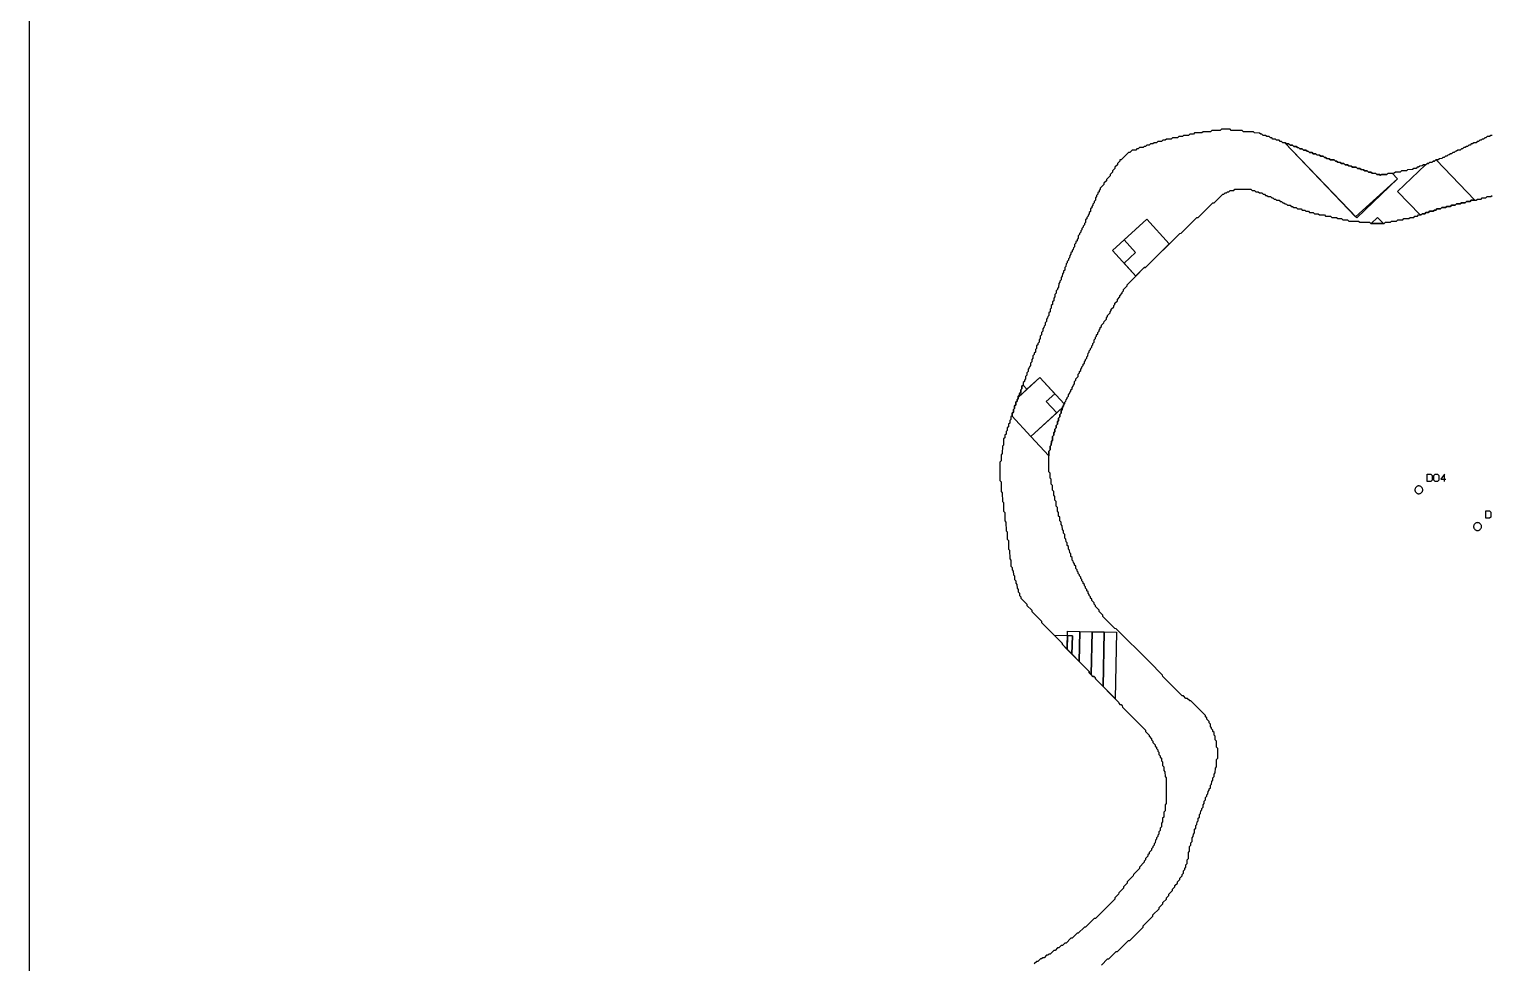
# Model space of a CAD drawing. Header units: millimetres. Extents: x 0 to 1219, y 0 to 1240.
# Drawn here: x 0 to 597, y 381 to 763 of the extents above; entities that cross this region are included whole.
import ezdxf

# ---------------------------------------------------------------- set-up
doc = ezdxf.new("R2010")
doc.units = ezdxf.units.MM
for name, color, linetype in [('CUT_DOWEL_3.2', 2, 'Continuous'), ('CUT_OUTER', 1, 'Continuous'), ('ENGRAVE_BLDG_BOX', 5, 'Continuous'), ('ENGRAVE_BLDG_FOOTPRINT', 8, 'Continuous'), ('ENGRAVE_NEXT', 3, 'Continuous'), ('ENGRAVE_TEXT', 2, 'Continuous'), ('SHEET_EDGE', 7, 'Continuous')]:
    doc.layers.add(name, color=color, linetype=linetype)

msp = doc.modelspace()

# ---------------------------------------------------------------- linework, layer by layer
at = {"layer": 'CUT_DOWEL_3.2'}
for points in [[(569.18, 574.69), (569.17, 574.9), (569.13, 575.1), (569.06, 575.3), (568.97, 575.49), (568.85, 575.66), (568.71, 575.82), (568.55, 575.96), (568.38, 576.07), (568.19, 576.16), (568, 576.23), (567.79, 576.27), (567.58, 576.29), (567.37, 576.27), (567.17, 576.23), (566.97, 576.16), (566.78, 576.07), (566.61, 575.96), (566.45, 575.82), (566.31, 575.66), (566.2, 575.49), (566.1, 575.3), (566.04, 575.1), (565.99, 574.9), (565.98, 574.69), (565.99, 574.48), (566.04, 574.27), (566.1, 574.07), (566.2, 573.89), (566.31, 573.71), (566.45, 573.56), (566.61, 573.42), (566.78, 573.3), (566.97, 573.21), (567.17, 573.14), (567.37, 573.1), (567.58, 573.09), (567.79, 573.1), (568, 573.14), (568.19, 573.21), (568.38, 573.3), (568.55, 573.42), (568.71, 573.56), (568.85, 573.71), (568.97, 573.89), (569.06, 574.07), (569.13, 574.27), (569.17, 574.48), (569.18, 574.69)], [(593.18, 559.69), (593.17, 559.9), (593.13, 560.1), (593.06, 560.3), (592.97, 560.49), (592.85, 560.66), (592.71, 560.82), (592.55, 560.96), (592.38, 561.07), (592.19, 561.16), (592, 561.23), (591.79, 561.27), (591.58, 561.29), (591.37, 561.27), (591.17, 561.23), (590.97, 561.16), (590.78, 561.07), (590.61, 560.96), (590.45, 560.82), (590.31, 560.66), (590.2, 560.49), (590.1, 560.3), (590.04, 560.1), (589.99, 559.9), (589.98, 559.69), (589.99, 559.48), (590.04, 559.27), (590.1, 559.07), (590.2, 558.89), (590.31, 558.71), (590.45, 558.56), (590.61, 558.42), (590.78, 558.3), (590.97, 558.21), (591.17, 558.14), (591.37, 558.1), (591.58, 558.09), (591.79, 558.1), (592, 558.14), (592.19, 558.21), (592.38, 558.3), (592.55, 558.42), (592.71, 558.56), (592.85, 558.71), (592.97, 558.89), (593.06, 559.07), (593.13, 559.27), (593.17, 559.48), (593.18, 559.69)]]:
    msp.add_lwpolyline(points, close=True, dxfattribs=at)
at = {"layer": 'CUT_OUTER'}
msp.add_lwpolyline([(597.5, 719.54), (596.96, 719.5), (596.5, 719.04), (595.5, 719.02), (595, 718.53), (594.5, 718.52), (594, 718.03), (593.5, 718.02), (593, 717.53), (592.5, 717.52), (592, 717.04), (591.46, 717), (591, 716.54), (590, 716.52), (589.5, 716.03), (589, 716.02), (588.5, 715.53), (588, 715.52), (587.5, 715.03), (587, 715.02), (586.5, 714.53), (586, 714.52), (585.5, 714.03), (584.96, 714), (584.5, 713.54), (583.5, 713.52), (583, 713.03), (582.5, 713.02), (582, 712.53), (581.5, 712.52), (581, 712.03), (580.5, 712.02), (580, 711.53), (579.5, 711.52), (579, 711.03), (578.5, 711.02), (578, 710.54), (577.46, 710.5), (577, 710.04), (576, 710.02), (575.5, 709.54), (574.5, 709.52), (574, 709.03), (573.46, 709), (573, 708.54), (572, 708.52), (571.5, 708.03), (570.96, 708), (570.5, 707.54), (569.5, 707.52), (569, 707.04), (568, 707.02), (567.5, 706.54), (566.96, 706.5), (566.5, 706.04), (565.5, 706.02), (565, 705.54), (563, 705.52), (562.5, 705.04), (560.5, 705.02), (560, 704.54), (558, 704.52), (557.5, 704.04), (555, 704.02), (554.5, 703.55), (552.5, 703.53), (552.39, 703.5), (552, 703.11), (551.61, 703.5), (550.5, 703.55), (550, 704.02), (548.5, 704.05), (548, 704.52), (547, 704.54), (546.5, 705.02), (545.5, 705.04), (545, 705.52), (544, 705.54), (543.5, 706.02), (542.5, 706.04), (542, 706.52), (540.5, 706.54), (540, 707.02), (539, 707.04), (538.5, 707.52), (537.5, 707.53), (537, 708.02), (536, 708.03), (535.5, 708.52), (534.5, 708.53), (534.03, 709), (533.5, 709.03), (533, 709.52), (531.5, 709.53), (531, 710.02), (530, 710.03), (529.53, 710.5), (529, 710.53), (528.5, 711.02), (527.5, 711.03), (527, 711.52), (526, 711.53), (525.5, 712.02), (524.5, 712.03), (524, 712.52), (523, 712.53), (522.53, 713), (522, 713.03), (521.5, 713.52), (520.5, 713.53), (520, 714.02), (519, 714.03), (518.53, 714.5), (518, 714.53), (517.5, 715.02), (516.5, 715.03), (516, 715.52), (515, 715.53), (514.5, 716.02), (513.5, 716.03), (513, 716.52), (512, 716.53), (511.53, 717), (511, 717.03), (510.5, 717.52), (509.5, 717.53), (509, 718.02), (508, 718.03), (507.53, 718.5), (507, 718.53), (506.5, 719.02), (505.5, 719.03), (505, 719.52), (504, 719.53), (503.53, 720), (503, 720.03), (502.5, 720.51), (500.5, 720.53), (500, 721.01), (496, 721.03), (495.5, 721.52), (491, 721.53), (490.5, 722.02), (487, 722.02), (486.5, 721.53), (483, 721.52), (482.5, 721.04), (479.5, 721.02), (479, 720.54), (476, 720.52), (475.5, 720.04), (474, 720.02), (473.5, 719.54), (471.5, 719.52), (471, 719.04), (469.5, 719.02), (469, 718.55), (467, 718.52), (466.5, 718.05), (464.5, 718.02), (464, 717.54), (463, 717.52), (462.5, 717.05), (461, 717.02), (460.5, 716.54), (459.5, 716.52), (459, 716.04), (458, 716.02), (457.5, 715.54), (456.5, 715.52), (456, 715.04), (455.45, 715), (455, 714.55), (453.5, 714.52), (453, 714.04), (452.46, 714), (452, 713.54), (450.5, 713.52), (449.5, 712.53), (448.97, 712.5), (446, 709.53), (445.48, 709.5), (445.47, 709), (444.48, 708), (444.46, 707.5), (443.48, 706.5), (443.46, 706), (442.48, 705), (442.46, 704.5), (441.48, 703.5), (441.46, 703), (440, 701.53), (439.96, 701), (438.98, 700), (438.96, 699.5), (437.48, 698), (437.47, 697.5), (436.98, 697), (436.97, 696.5), (436.48, 696), (436.47, 695.5), (436, 695.03), (435.97, 694.5), (435.48, 694), (435.47, 693), (435, 692.54), (434.97, 692), (434.48, 691.5), (434.47, 691), (433.98, 690.5), (433.97, 690), (433.48, 689.5), (433.46, 688.5), (433, 688.04), (432.97, 687.5), (432.48, 687), (432.47, 686.5), (431.98, 686), (431.97, 685.5), (431.48, 685), (431.47, 684), (431, 683.54), (430.97, 683), (430.48, 682.5), (430.47, 682), (429.98, 681.5), (429.97, 681), (429.48, 680.5), (429.47, 680), (428.98, 679.5), (428.97, 679), (428.48, 678.5), (428.47, 677.5), (428, 677.03), (427.97, 676.5), (427.48, 676), (427.47, 675.5), (426.98, 675), (426.97, 674), (426.5, 673.53), (426.47, 673), (425.98, 672.5), (425.97, 672), (425.48, 671.5), (425.47, 671), (424.98, 670.5), (424.97, 669.5), (424.5, 669.03), (424.47, 668.5), (423.98, 668), (423.97, 667.5), (423.48, 667), (423.47, 666), (422.98, 665.5), (422.97, 664.5), (422.5, 664.03), (422.47, 663.5), (421.98, 663), (421.97, 662), (421.48, 661.5), (421.47, 660.5), (421, 660.03), (420.97, 659.5), (420.49, 659), (420.47, 657.5), (420, 657.03), (419.97, 656.5), (419.48, 656), (419.47, 655), (418.98, 654.5), (418.97, 653.5), (418.48, 653), (418.47, 652), (417.98, 651.5), (417.97, 650.5), (417.48, 650), (417.47, 649), (416.98, 648.5), (416.97, 647.5), (416.48, 647), (416.47, 646), (416, 645.53), (415.97, 645), (415.48, 644.5), (415.47, 643.5), (414.98, 643), (414.97, 642), (414.5, 641.53), (414.47, 641), (413.98, 640.5), (413.97, 639.5), (413.48, 639), (413.47, 638), (412.98, 637.5), (412.97, 636.5), (412.48, 636), (412.47, 635), (412, 634.53), (411.97, 634), (411.48, 633.5), (411.47, 632.5), (410.98, 632), (410.97, 631), (410.5, 630.53), (410.47, 630), (409.98, 629.5), (409.97, 628.5), (409.48, 628), (409.47, 627), (408.98, 626.5), (408.97, 625.5), (408.5, 625.03), (408.47, 624.5), (407.98, 624), (407.97, 623), (407.48, 622.5), (407.47, 621.5), (406.98, 621), (406.97, 620), (406.5, 619.53), (406.47, 619), (405.98, 618.5), (405.97, 617.5), (405.48, 617), (405.47, 616), (404.98, 615.5), (404.97, 614.5), (404.5, 614.03), (404.47, 613.5), (403.98, 613), (403.97, 612), (403.5, 611.53), (403.47, 611), (402.98, 610.5), (402.97, 609.5), (402.48, 609), (402.47, 608), (401.98, 607.5), (401.97, 606.5), (401.48, 606), (401.47, 605), (400.98, 604.5), (400.97, 603.5), (400.48, 603), (400.47, 602), (399.98, 601.5), (399.97, 600.5), (399.48, 600), (399.47, 599), (398.98, 598.5), (398.97, 597.5), (398.48, 597), (398.47, 596), (397.99, 595.5), (397.97, 593), (397.49, 592.5), (397.47, 589.5), (396.98, 589), (396.97, 586.5), (396.49, 586), (396.48, 578.5), (396.96, 578), (396.98, 574), (397.46, 573.5), (397.48, 570), (397.96, 569.5), (397.98, 566), (398.46, 565.5), (398.48, 562), (398.96, 561.5), (398.98, 558), (399.46, 557.5), (399.48, 554.5), (399.96, 554), (399.98, 550.5), (400.46, 550), (400.48, 546.5), (400.96, 546), (400.98, 543.5), (401.47, 543), (401.48, 542), (401.96, 541.5), (401.98, 540), (402.46, 539.5), (402.48, 538), (402.97, 537.5), (402.98, 536.5), (403.46, 536), (403.48, 534.5), (403.97, 534), (403.98, 533), (404.47, 532.5), (404.49, 531.5), (404.98, 531), (404.98, 530.5), (407.47, 528), (407.48, 527.5), (409.47, 525.5), (409.5, 524.98), (413.46, 521), (413.5, 520.47), (421.96, 512), (422, 511.47), (432.96, 500.5), (433, 499.97), (434.5, 498.47), (435, 498.45), (435.45, 498), (435.5, 497.47), (444.95, 488), (445, 487.47), (445.5, 486.97), (446, 486.94), (446.44, 486.5), (446.5, 485.96), (455.93, 476.5), (455.96, 476), (457.43, 474.5), (457.46, 474), (458.42, 473), (458.45, 472.5), (458.93, 472), (458.96, 471.5), (459.92, 470.5), (459.95, 470), (460.42, 469.5), (460.45, 469), (460.92, 468.5), (461, 467.92), (461.42, 467.5), (461.46, 466.5), (461.93, 466), (462, 465.42), (462.42, 465), (462.46, 464), (462.91, 463.5), (462.96, 462), (463.42, 461.5), (463.46, 460), (463.91, 459.5), (463.96, 457.5), (464.41, 457), (464.42, 446.5), (463.96, 446), (463.92, 443.5), (463.46, 443), (463.42, 441), (462.96, 440.5), (462.93, 439), (462.46, 438.5), (462.43, 437), (461.96, 436.5), (461.93, 435.5), (461.46, 435), (461.43, 434), (461, 433.57), (460.93, 433), (460.46, 432.5), (460.44, 432), (459.97, 431.5), (459.93, 430.5), (459.5, 430.07), (459.44, 429.5), (458.96, 429), (458.94, 428.5), (458.46, 428), (458.43, 427.5), (457.47, 426.5), (457.44, 426), (456.96, 425.5), (456.94, 425), (455.97, 424), (455.95, 423.5), (455.46, 423), (455.44, 422.5), (453.5, 420.54), (453.45, 420), (451, 417.54), (450.95, 417), (448.5, 414.53), (448.46, 414), (446.98, 412.5), (446.96, 412), (445, 410.03), (444.96, 409.5), (443.48, 408), (443.46, 407.5), (435.5, 399.54), (434.98, 399.5), (431.5, 396.03), (430.98, 396), (428.5, 393.53), (427.98, 393.5), (426, 391.53), (425.48, 391.5), (423.5, 389.53), (423, 389.52), (422, 388.53), (421.5, 388.52), (420.5, 387.53), (420, 387.52), (419, 386.53), (418.5, 386.52), (417, 385.03), (416.5, 385.02), (416, 384.53), (415.5, 384.52), (414.5, 383.53), (414, 383.52), (413.5, 383.03), (413, 383.02), (412, 382.03), (411.5, 382.02), (410.5, 381.03)], dxfattribs=at)
at = {"layer": 'ENGRAVE_BLDG_BOX'}
for points in [[(558.85, 701.75), (542.25, 685.83), (512.81, 716.52), (513, 716.52), (513.5, 716.03), (514.5, 716.02), (515, 715.53), (516, 715.52), (516.5, 715.03), (517.5, 715.02), (518, 714.53), (518.53, 714.5), (519, 714.03), (520, 714.02), (520.5, 713.53), (521.5, 713.52), (522, 713.03), (522.53, 713), (523, 712.53), (524, 712.52), (524.5, 712.03), (525.5, 712.02), (526, 711.53), (527, 711.52), (527.5, 711.03), (528.5, 711.02), (529, 710.53), (529.53, 710.5), (530, 710.03), (531, 710.02), (531.5, 709.53), (533, 709.52), (533.5, 709.03), (534.03, 709), (534.5, 708.53), (535.5, 708.52), (536, 708.03), (537, 708.02), (537.5, 707.53), (538.5, 707.52), (539, 707.04), (540, 707.02), (540.5, 706.54), (542, 706.52), (542.5, 706.04), (543.5, 706.02), (544, 705.54), (545, 705.52), (545.5, 705.04), (546.5, 705.02), (547, 704.54), (548, 704.52), (548.5, 704.05), (550, 704.02), (550.5, 703.55), (551.61, 703.5), (552, 703.11), (552.39, 703.5), (552.5, 703.53), (554.5, 703.55), (555, 704.02), (556.66, 704.04), (558.85, 701.75)], [(558.9, 696.6), (570.3, 707.54), (570.5, 707.54), (570.96, 708), (571.5, 708.03), (572, 708.52), (573, 708.54), (573.46, 709), (574, 709.03), (574.5, 709.52), (574.62, 709.52), (590.43, 693.03), (589, 693.02), (588.5, 692.54), (587, 692.52), (586.5, 692.04), (585, 692.02), (584.5, 691.54), (583, 691.52), (582.5, 691.03), (581, 691.02), (580.5, 690.53), (579, 690.52), (578.5, 690.03), (577, 690.02), (576.5, 689.53), (575, 689.52), (574.5, 689.03), (573.96, 689), (573.5, 688.54), (572, 688.52), (571.5, 688.03), (570.5, 688.02), (570, 687.53), (569, 687.52), (568.5, 687.03), (568.08, 687.03), (558.9, 696.6)], [(442.47, 672.52), (456.54, 685.29), (465.68, 675.22), (456, 665.55), (455.46, 665.5), (451.99, 662.03), (442.47, 672.52)], [(550.74, 686), (553.11, 683.54), (553, 683.53), (548.18, 683.54), (550.74, 686)], [(412.76, 620.6), (422.75, 609.78), (422.48, 609.5), (422.47, 609), (421.99, 608.5), (421.98, 608.3), (409.18, 596.47), (401.38, 604.91), (401.47, 605), (401.48, 606), (401.97, 606.5), (401.98, 607.5), (402.47, 608), (402.48, 609), (402.97, 609.5), (402.98, 610.5), (403.47, 611), (403.5, 611.53), (403.97, 612), (403.98, 612.5), (412.76, 620.6)], [(407.54, 615.79), (403.98, 612.5), (403.98, 613), (404.47, 613.5), (404.5, 614.03), (404.97, 614.5), (404.98, 615.5), (405.47, 616), (405.48, 617), (405.96, 617.49), (407.54, 615.79)], [(409.18, 596.47), (421.98, 608.3), (421.97, 607.5), (421.48, 607), (421.47, 606), (420.98, 605.5), (420.97, 604.5), (420.48, 604), (420.47, 603), (419.98, 602.5), (419.97, 601.5), (419.48, 601), (419.47, 600), (418.98, 599.5), (418.97, 598.5), (418.48, 598), (418.47, 597), (417.99, 596.5), (417.97, 595), (417.49, 594.5), (417.47, 593), (416.99, 592.5), (416.97, 591), (416.49, 590.5), (416.49, 588.56), (409.18, 596.47)], [(424.08, 515.15), (423.95, 509.52), (422, 511.47), (421.96, 512), (418.69, 515.27), (424.08, 515.15)], [(424.12, 516.95), (429.12, 516.84), (428.84, 504.62), (423.95, 509.52), (424.12, 516.95)], [(424.08, 515.15), (426.08, 515.11), (425.91, 507.56), (423.95, 509.52), (424.08, 515.15)], [(429.12, 516.84), (434.12, 516.73), (433.73, 499.25), (433, 499.97), (432.96, 500.5), (428.84, 504.62), (429.12, 516.84)], [(434.12, 516.73), (439.11, 516.62), (438.62, 494.34), (435.5, 497.47), (435.45, 498), (435, 498.45), (434.5, 498.47), (433.73, 499.25), (434.12, 516.73)], [(439.11, 516.62), (444.11, 516.51), (443.51, 489.44), (438.62, 494.34), (439.11, 516.62)]]:
    msp.add_lwpolyline(points, close=True, dxfattribs=at)
at = {"layer": 'ENGRAVE_BLDG_FOOTPRINT'}
for points in [[(558.85, 701.75), (541.79, 686.31), (512.81, 716.52), (513, 716.52), (513.5, 716.03), (514.5, 716.02), (515, 715.53), (516, 715.52), (516.5, 715.03), (517.5, 715.02), (518, 714.53), (518.53, 714.5), (519, 714.03), (520, 714.02), (520.5, 713.53), (521.5, 713.52), (522, 713.03), (522.53, 713), (523, 712.53), (524, 712.52), (524.5, 712.03), (525.5, 712.02), (526, 711.53), (527, 711.52), (527.5, 711.03), (528.5, 711.02), (529, 710.53), (529.53, 710.5), (530, 710.03), (531, 710.02), (531.5, 709.53), (533, 709.52), (533.5, 709.03), (534.03, 709), (534.5, 708.53), (535.5, 708.52), (536, 708.03), (537, 708.02), (537.5, 707.53), (538.5, 707.52), (539, 707.04), (540, 707.02), (540.5, 706.54), (542, 706.52), (542.5, 706.04), (543.5, 706.02), (544, 705.54), (545, 705.52), (545.5, 705.04), (546.5, 705.02), (547, 704.54), (548, 704.52), (548.5, 704.05), (550, 704.02), (550.5, 703.55), (551.61, 703.5), (552, 703.11), (552.39, 703.5), (552.5, 703.53), (554.5, 703.55), (555, 704.02), (556.66, 704.04), (558.85, 701.75)], [(590.43, 693.03), (589, 693.02), (588.5, 692.54), (587, 692.52), (586.5, 692.04), (585, 692.02), (584.5, 691.54), (583, 691.52), (582.5, 691.03), (581, 691.02), (580.5, 690.53), (579, 690.52), (578.5, 690.03), (577, 690.02), (576.5, 689.53), (575, 689.52), (574.5, 689.03), (573.96, 689), (573.5, 688.54), (572, 688.52), (571.5, 688.03), (570.5, 688.02), (570, 687.53), (569, 687.52), (568.5, 687.03), (568.08, 687.03), (558.9, 696.6), (570.3, 707.54), (570.5, 707.54), (570.96, 708), (571.5, 708.03), (572, 708.52), (573, 708.54), (573.46, 709), (574, 709.03), (574.5, 709.52), (574.62, 709.52), (590.43, 693.03)], [(447.18, 667.33), (451.91, 671.64), (447.21, 676.82), (456.54, 685.29), (465.68, 675.22), (456, 665.55), (455.46, 665.5), (451.99, 662.03), (447.18, 667.33)], [(550.74, 686), (553.11, 683.54), (553, 683.53), (548.18, 683.54), (550.74, 686)], [(407.54, 615.79), (412.76, 620.6), (418.86, 613.99), (415.41, 610.8), (419.68, 606.18), (409.18, 596.47), (401.38, 604.91), (401.47, 605), (401.48, 606), (401.97, 606.5), (401.98, 607.5), (402.47, 608), (402.48, 609), (402.97, 609.5), (402.98, 610.5), (403.47, 611), (403.5, 611.53), (403.97, 612), (403.98, 612.5), (407.54, 615.79)], [(407.54, 615.79), (403.98, 612.5), (403.98, 613), (404.47, 613.5), (404.5, 614.03), (404.97, 614.5), (404.98, 615.5), (405.47, 616), (405.48, 617), (405.96, 617.49), (407.54, 615.79)], [(409.18, 596.47), (421.98, 608.3), (421.97, 607.5), (421.48, 607), (421.47, 606), (420.98, 605.5), (420.97, 604.5), (420.48, 604), (420.47, 603), (419.98, 602.5), (419.97, 601.5), (419.48, 601), (419.47, 600), (418.98, 599.5), (418.97, 598.5), (418.48, 598), (418.47, 597), (417.99, 596.5), (417.97, 595), (417.49, 594.5), (417.47, 593), (416.99, 592.5), (416.97, 591), (416.49, 590.5), (416.49, 588.56), (409.18, 596.47)], [(424.08, 515.15), (423.95, 509.52), (422, 511.47), (421.96, 512), (418.69, 515.27), (424.08, 515.15)], [(426.08, 515.11), (425.91, 507.56), (423.95, 509.52), (424.08, 515.15), (426.08, 515.11)], [(424.08, 515.15), (424.12, 516.95), (429.12, 516.84), (428.84, 504.62), (425.91, 507.56), (426.08, 515.11), (424.08, 515.15)], [(434.12, 516.73), (433.73, 499.25), (433, 499.97), (432.96, 500.5), (428.84, 504.62), (429.12, 516.84), (434.12, 516.73)], [(439.11, 516.62), (438.62, 494.34), (435.5, 497.47), (435.45, 498), (435, 498.45), (434.5, 498.47), (433.73, 499.25), (434.12, 516.73), (439.11, 516.62)], [(444.11, 516.51), (443.51, 489.44), (438.62, 494.34), (439.11, 516.62), (444.11, 516.51)]]:
    msp.add_lwpolyline(points, close=True, dxfattribs=at)
at = {"layer": 'ENGRAVE_NEXT'}
msp.add_lwpolyline([(438, 380.53), (440.48, 383), (441, 383.03), (443.98, 386), (444.5, 386.03), (448.98, 390.5), (449.5, 390.53), (454.97, 396), (455, 396.52), (458.97, 400.5), (459, 401.02), (461.47, 403.5), (461.48, 404), (462.97, 405.5), (463, 406.02), (464.47, 407.5), (464.48, 408), (465.47, 409), (465.48, 409.5), (466.97, 411), (466.98, 411.5), (467.97, 412.5), (467.98, 413), (468.97, 414), (468.98, 414.5), (469.97, 415.5), (470, 416.03), (470.97, 417), (470.98, 417.5), (471.47, 418), (471.48, 419), (471.97, 419.5), (472, 420.03), (472.47, 420.5), (472.48, 421.5), (472.97, 422), (472.99, 423.5), (473.47, 424), (473.49, 426.5), (473.97, 427), (473.99, 429), (474.48, 429.5), (474.49, 430.5), (474.98, 431), (474.99, 432.5), (475.48, 433), (475.49, 434), (475.98, 434.5), (475.99, 436), (476.48, 436.5), (476.49, 437.5), (476.98, 438), (476.99, 439), (477.48, 439.5), (477.49, 440.5), (477.98, 441), (477.99, 442), (478.47, 442.5), (478.49, 443.5), (478.98, 444), (479, 444.53), (479.47, 445), (479.49, 446), (479.97, 446.5), (479.98, 447.5), (480.47, 448), (480.48, 449), (480.97, 449.5), (481, 450.03), (481.47, 450.5), (481.48, 451.5), (481.97, 452), (482, 452.54), (482.46, 453), (482.48, 454), (482.96, 454.5), (482.98, 455.5), (483.46, 456), (483.48, 457), (483.96, 457.5), (483.98, 458.5), (484.45, 459), (484.48, 461), (484.95, 461.5), (484.97, 464.5), (485.44, 465), (485.46, 467), (485.44, 469), (484.97, 469.5), (484.94, 472), (484.47, 472.5), (484.44, 474), (483.97, 474.5), (483.94, 475.5), (483.5, 475.94), (483.44, 476.5), (482.97, 477), (482.95, 477.5), (482.47, 478), (482.44, 479), (481.96, 479.5), (481.94, 480), (480.97, 481), (480.95, 481.5), (480.46, 482), (480.44, 482.5), (474.5, 488.45), (474, 488.47), (473, 489.46), (472.47, 489.5), (471.5, 490.46), (470.97, 490.5), (463, 498.47), (462.96, 499), (457.47, 504.5), (444, 517.97), (443.48, 518), (438.5, 522.98), (438.47, 523.5), (437, 524.98), (436.97, 525.5), (435.48, 527), (435.47, 527.5), (434.98, 528), (434.97, 528.5), (433.98, 529.5), (433.97, 530), (433.48, 530.5), (433.47, 531), (432.98, 531.5), (432.97, 532), (432.48, 532.5), (432.47, 533), (431.98, 533.5), (431.97, 534), (431.48, 534.5), (431.47, 535), (430.98, 535.5), (430.97, 536), (430.5, 536.47), (430.47, 537), (429.98, 537.5), (429.97, 538), (429.48, 538.5), (429.47, 539), (428.98, 539.5), (428.97, 540), (428.48, 540.5), (428.47, 541), (428, 541.47), (427.97, 542), (427.48, 542.5), (427.46, 543.5), (427, 543.96), (426.96, 544.5), (426.48, 545), (426.47, 545.5), (425.98, 546), (425.96, 547), (425.48, 547.5), (425.46, 548.5), (424.98, 549), (424.96, 550), (424.48, 550.5), (424.46, 551.5), (423.98, 552), (423.96, 553), (423.48, 553.5), (423.46, 554.5), (422.98, 555), (422.96, 556.5), (422.48, 557), (422.46, 558), (421.98, 558.5), (421.96, 560), (421.48, 560.5), (421.46, 561.5), (420.98, 562), (420.96, 563.5), (420.48, 564), (420.46, 565.5), (419.98, 566), (419.96, 567.5), (419.48, 568), (419.46, 570), (418.98, 570.5), (418.96, 572), (418.48, 572.5), (418.47, 574), (417.98, 574.5), (417.97, 576.5), (417.48, 577), (417.47, 579), (416.98, 579.5), (416.97, 581.5), (416.49, 582), (416.49, 590.5), (416.97, 591), (416.99, 592.5), (417.47, 593), (417.49, 594.5), (417.97, 595), (417.99, 596.5), (418.47, 597), (418.48, 598), (418.97, 598.5), (418.98, 599.5), (419.47, 600), (419.48, 601), (419.97, 601.5), (419.98, 602.5), (420.47, 603), (420.48, 604), (420.97, 604.5), (420.98, 605.5), (421.47, 606), (421.48, 607), (421.97, 607.5), (421.99, 608.5), (422.47, 609), (422.48, 609.5), (422.97, 610), (422.98, 610.5), (423.47, 611), (423.48, 611.5), (423.97, 612), (423.98, 612.5), (424.47, 613), (424.48, 613.5), (424.97, 614), (424.98, 614.5), (425.47, 615), (425.48, 615.5), (425.97, 616), (425.98, 616.5), (426.47, 617), (426.5, 617.53), (426.97, 618), (426.98, 619), (427.47, 619.5), (427.48, 620), (428.46, 621), (428.48, 622), (428.97, 622.5), (428.98, 623), (429.47, 623.5), (429.48, 624), (429.97, 624.5), (429.98, 625), (430.47, 625.5), (430.48, 626), (430.97, 626.5), (430.98, 627), (431.47, 627.5), (431.48, 628), (431.97, 628.5), (432, 629.04), (432.46, 629.5), (432.48, 630.5), (432.97, 631), (432.98, 631.5), (433.47, 632), (433.48, 632.5), (433.97, 633), (433.98, 633.5), (434.47, 634), (434.5, 634.54), (434.96, 635), (434.98, 636), (435.47, 636.5), (435.5, 637.03), (435.97, 637.5), (435.98, 638), (436.47, 638.5), (436.48, 639), (436.97, 639.5), (436.98, 640), (437.47, 640.5), (437.48, 641), (437.97, 641.5), (437.98, 642), (438.96, 643), (439, 643.53), (439.96, 644.5), (439.98, 645), (440.46, 645.5), (440.48, 646), (441.46, 647), (441.48, 647.5), (441.96, 648), (441.98, 648.5), (442.96, 649.5), (442.98, 650), (443.46, 650.5), (443.48, 651), (444.46, 652), (444.48, 652.5), (445.46, 653.5), (445.48, 654), (446.46, 655), (446.48, 655.5), (446.96, 656), (446.98, 656.5), (448.46, 658), (448.5, 658.53), (455.46, 665.5), (456, 665.55), (469.96, 679.5), (470.5, 679.56), (476.96, 686), (477.5, 686.05), (483.47, 692), (484, 692.04), (487.5, 695.52), (488, 695.53), (488.47, 696), (489, 696.03), (489.5, 696.52), (490, 696.53), (490.5, 697.01), (492, 697.03), (492.5, 697.51), (499, 697.51), (499.5, 697.03), (500.5, 697.02), (501, 696.53), (502, 696.52), (502.5, 696.03), (503.5, 696.02), (504, 695.53), (504.5, 695.52), (505, 695.03), (505.54, 695), (506, 694.54), (507, 694.52), (507.5, 694.03), (508, 694.02), (508.5, 693.54), (509.04, 693.5), (509.5, 693.04), (510.5, 693.02), (511, 692.54), (511.5, 692.52), (512, 692.04), (512.5, 692.02), (513, 691.54), (513.54, 691.5), (514, 691.04), (515, 691.02), (515.5, 690.54), (516.04, 690.5), (516.5, 690.04), (517.5, 690.02), (518, 689.54), (519.5, 689.52), (520, 689.04), (521, 689.02), (521.5, 688.54), (522.5, 688.52), (523, 688.04), (524.5, 688.02), (525, 687.54), (526.5, 687.52), (527, 687.04), (529, 687.02), (529.5, 686.54), (531.5, 686.52), (532, 686.04), (534, 686.02), (534.5, 685.54), (536, 685.52), (536.5, 685.04), (538.5, 685.02), (539, 684.54), (543, 684.52), (543.5, 684.04), (547.5, 684.02), (548, 683.54), (553, 683.53), (553.5, 683.54), (554, 684.02), (556, 684.04), (556.5, 684.52), (558.5, 684.54), (559, 685.02), (561, 685.04), (561.5, 685.52), (563.5, 685.54), (564, 686.02), (565.5, 686.04), (566, 686.52), (567, 686.54), (567.5, 687.02), (568.5, 687.03), (569, 687.52), (570, 687.53), (570.5, 688.02), (571.5, 688.03), (572, 688.52), (573.5, 688.54), (573.96, 689), (574.5, 689.03), (575, 689.52), (576.5, 689.53), (577, 690.02), (578.5, 690.03), (579, 690.52), (580.5, 690.53), (581, 691.02), (582.5, 691.03), (583, 691.52), (584.5, 691.54), (585, 692.02), (586.5, 692.04), (587, 692.52), (588.5, 692.54), (589, 693.02), (591, 693.04), (591.5, 693.52), (593, 693.54), (593.5, 694.02), (595, 694.04), (595.5, 694.52), (597, 694.54), (597.5, 695.02)], dxfattribs=at)
at = {"layer": 'ENGRAVE_TEXT'}
for points in [[(570.98, 578.09), (570.98, 581.09), (572.48, 581.09), (572.98, 580.59), (572.98, 578.59), (572.48, 578.09), (570.98, 578.09)], [(573.78, 578.59), (573.78, 580.59), (574.28, 581.09), (575.28, 581.09), (575.78, 580.59), (575.78, 578.59), (575.28, 578.09), (574.28, 578.09), (573.78, 578.59)], [(578.08, 578.09), (578.08, 581.09), (576.58, 579.09), (578.58, 579.09)], [(594.98, 563.09), (594.98, 566.09), (596.48, 566.09), (596.98, 565.59), (596.98, 563.59), (596.48, 563.09), (594.98, 563.09)]]:
    msp.add_lwpolyline(points, dxfattribs=at)
at = {"layer": 'SHEET_EDGE'}
msp.add_lwpolyline([(0, 0), (1219.2, 0), (1219.2, 1219.2), (0, 1219.2)], close=True, dxfattribs=at)

doc.saveas('drawing.dxf')
